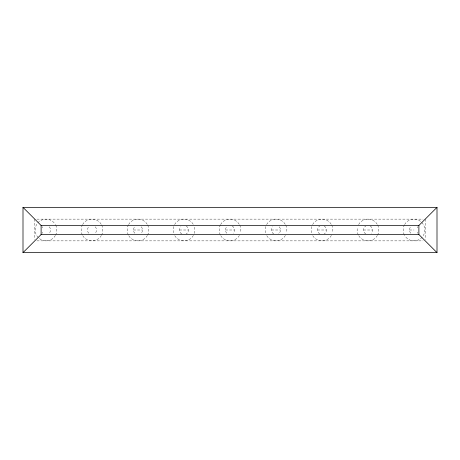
<?xml version="1.0" encoding="UTF-8"?>
<svg xmlns="http://www.w3.org/2000/svg" width="460" height="460" viewBox="0 0 460 460"><rect width="100%" height="100%" fill="white"/><g stroke="black" fill="none" stroke-linecap="round" stroke-linejoin="round"><path stroke-width="0.34" stroke-dasharray="2.3 1.72" d="M36.875 219.132L423.125 219.132M133.475 230L142.525 230M179.475 230L188.525 230M225.475 230L234.525 230M271.475 230L280.525 230M317.475 230L326.525 230M363.475 230L372.525 230M409.475 230L414 230M36.875 240.867L423.125 240.867M425.23 219.132L425.23 239.464M34.77 219.132L34.77 239.464M404.587 224.566A10.867 10.867 0 0 1 420.986 221.674A10.867 10.867 0 0 1 420.986 238.326A10.867 10.867 0 0 1 404.587 235.434M404.254 234.807A10.867 10.867 0 0 1 404.254 225.193M55.746 225.193A10.867 10.867 0 0 1 55.746 234.807M55.413 235.434A10.867 10.867 0 0 1 39.014 238.326A10.867 10.867 0 0 1 39.014 221.674A10.867 10.867 0 0 1 55.413 224.566M101.746 225.193A10.867 10.867 0 0 1 101.746 234.807M101.413 235.434A10.867 10.867 0 0 1 82.587 235.434M82.254 234.807A10.867 10.867 0 0 1 82.254 225.193M82.587 224.566A10.867 10.867 0 0 1 101.413 224.566M147.746 225.193A10.867 10.867 0 0 1 147.746 234.807M147.413 235.434A10.867 10.867 0 0 1 128.587 235.434M128.254 234.807A10.867 10.867 0 0 1 128.254 225.193M128.587 224.566A10.867 10.867 0 0 1 147.413 224.566M194.494 227.188A10.867 10.867 0 0 1 193.746 234.807M193.413 235.434A10.867 10.867 0 0 1 174.587 235.434M173.506 232.812A10.867 10.867 0 0 1 174.254 225.193M174.587 224.566A10.867 10.867 0 0 1 193.413 224.566M239.746 225.193A10.867 10.867 0 0 1 240.494 232.812M239.413 235.434A10.867 10.867 0 0 1 220.587 235.434M220.254 234.807A10.867 10.867 0 0 1 220.254 225.193M220.587 224.566A10.867 10.867 0 0 1 239.413 224.566M285.413 235.434A10.867 10.867 0 0 1 266.587 235.434M265.506 232.812A10.867 10.867 0 0 1 266.254 225.193M266.587 224.566A10.867 10.867 0 0 1 285.413 224.566M285.746 225.193A10.867 10.867 0 0 1 286.494 232.812M331.746 225.193A10.867 10.867 0 0 1 332.494 232.812M331.413 235.434A10.867 10.867 0 0 1 312.587 235.434M311.506 232.812A10.867 10.867 0 0 1 312.254 225.193M312.587 224.566A10.867 10.867 0 0 1 331.413 224.566M377.746 225.193A10.867 10.867 0 0 1 377.746 234.807M377.413 235.434A10.867 10.867 0 0 1 358.587 235.434M358.254 234.807A10.867 10.867 0 0 1 357.506 227.188M358.587 224.566A10.867 10.867 0 0 1 377.413 224.566M417.921 232.265A4.525 4.525 0 0 1 417.203 233.203M410.797 233.203A4.525 4.525 0 0 1 410.797 226.797M417.203 226.797A4.525 4.525 0 0 1 417.921 227.734M141.203 226.797A4.525 4.525 0 0 1 141.203 233.203M134.797 233.203A4.525 4.525 0 0 1 134.797 226.797M95.203 226.797A4.525 4.525 0 0 1 95.203 233.203M88.797 233.203A4.525 4.525 0 0 1 88.797 226.797M49.203 226.797A4.525 4.525 0 0 1 49.203 233.203M42.797 233.203A4.525 4.525 0 0 1 42.078 232.265M42.078 227.734A4.525 4.525 0 0 1 42.797 226.797M370.265 226.078A4.525 4.525 0 0 1 371.203 233.203M365.734 233.921A4.525 4.525 0 0 1 365.734 226.078M324.266 226.078A4.525 4.525 0 0 1 324.266 233.921M319.734 233.921A4.525 4.525 0 0 1 319.734 226.078M186.265 226.078A4.525 4.525 0 0 1 186.265 233.921M181.734 233.921A4.525 4.525 0 0 1 180.797 226.797M279.203 226.797A4.525 4.525 0 0 1 278.265 233.921M273.734 233.921A4.525 4.525 0 0 1 272.797 226.797M232.265 226.078A4.525 4.525 0 0 1 233.203 233.203M226.797 233.203A4.525 4.525 0 0 1 226.797 226.797"/><path stroke-width="0.69" d="M23 252.638L41.112 234.525L418.887 234.525L437 252.638L437 207.362L23 207.362L23 252.638L437 252.638M23 207.362L41.112 225.475L418.887 225.475L437 207.362M418.887 225.475L418.887 234.525M41.112 225.475L41.112 234.525"/></g></svg>
